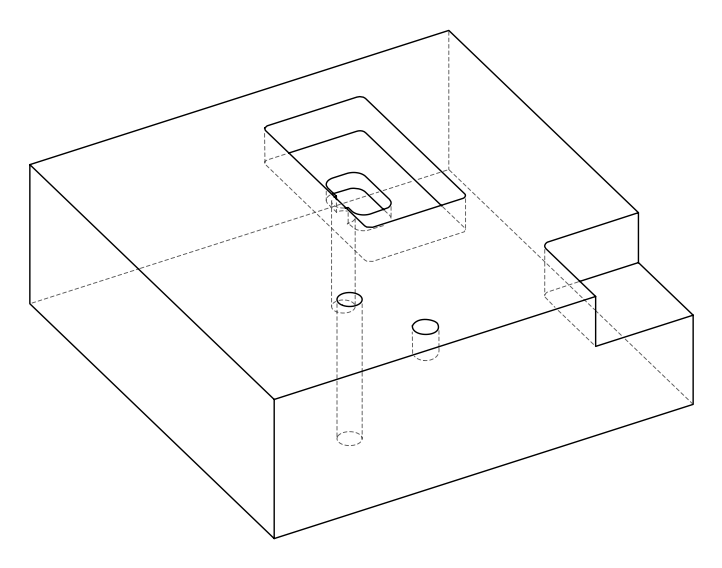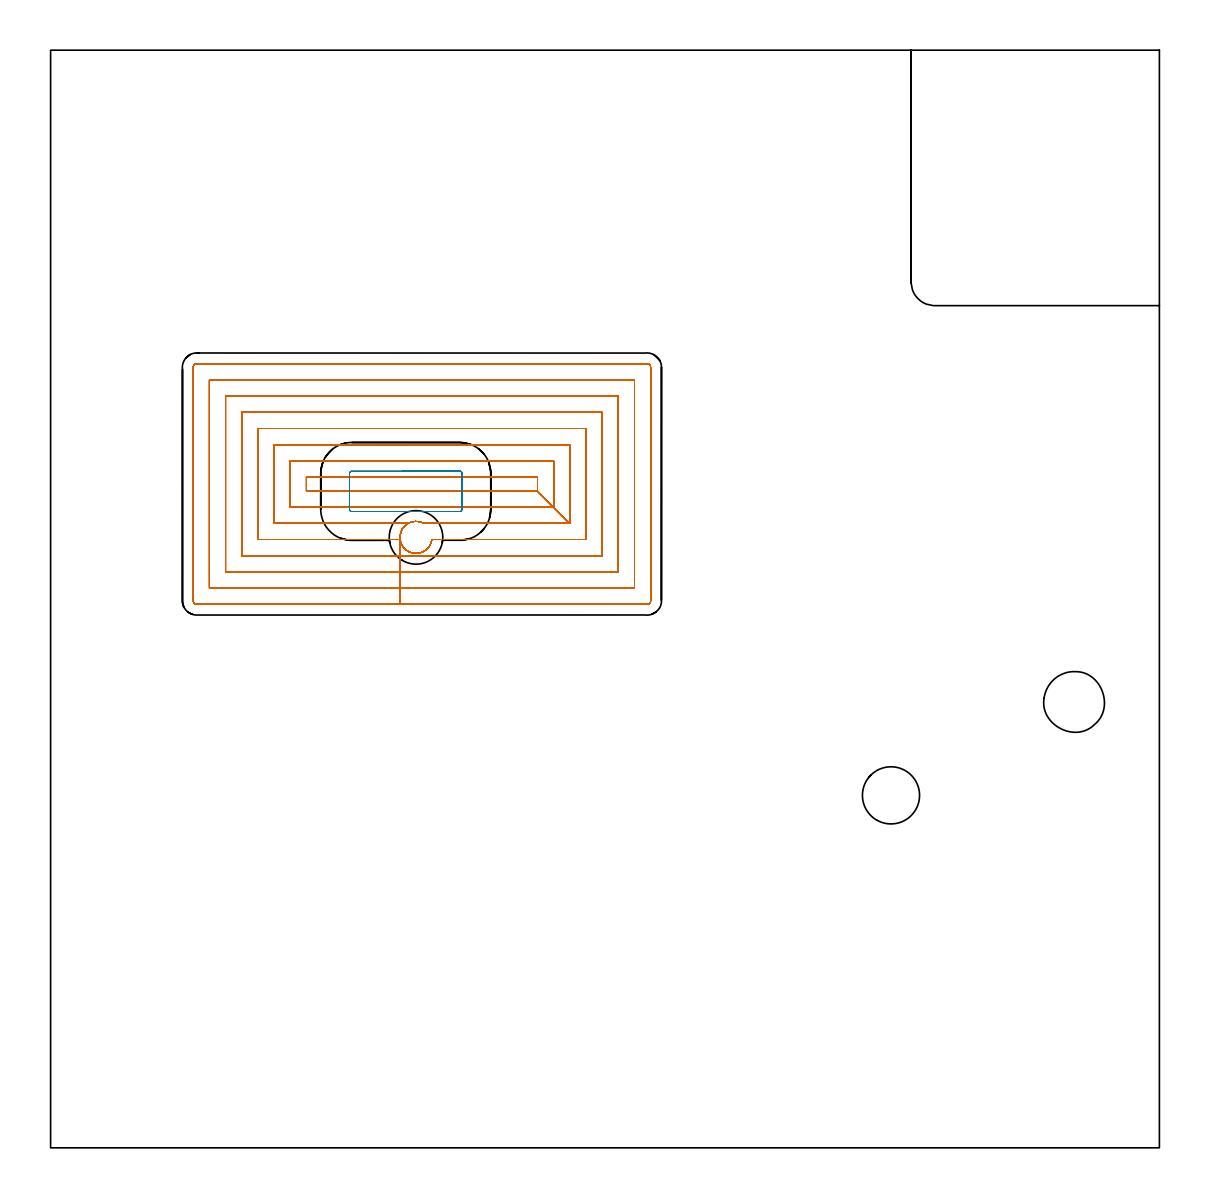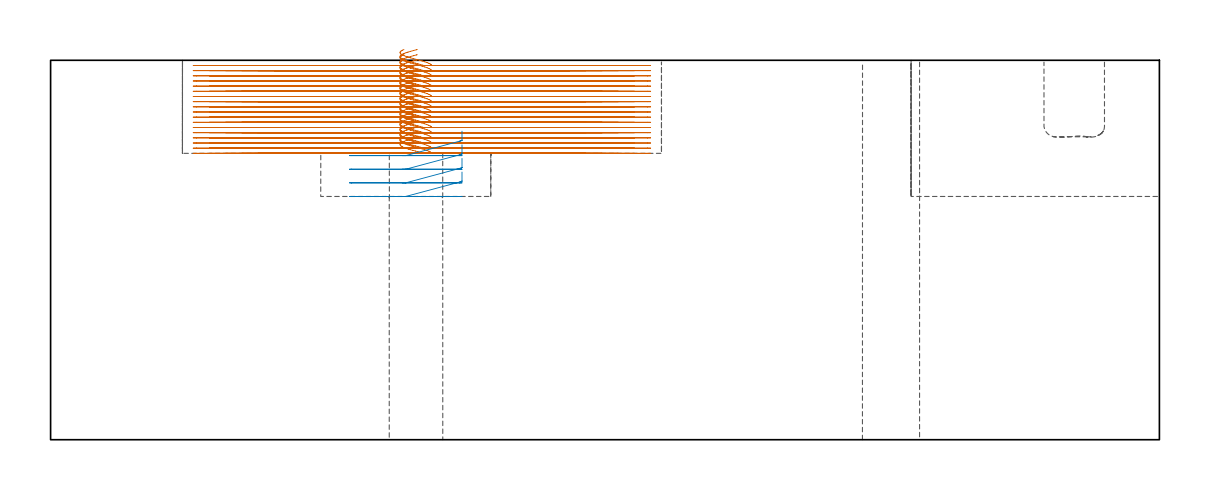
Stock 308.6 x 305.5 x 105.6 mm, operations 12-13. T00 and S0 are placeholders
(PLAN: 13 operations, 10 tool changes, 102.8 min)
(1 SPOT_DRILL | STEP1HOLE | NXT0321_9005460120000 | 0.04 min | 2839 mm3)
(2 SPOT_DRILL_1 | STEP1HOLE_1 | NXT0321_9005460120000 | 0.03 min | 3 mm3)
(3 SPOT_DRILL_2 | STEP1POCKET | NXT0321_9005460120000 | 0.03 min | 3 mm3)
(4 DRILL_THROUGH_HOLE_INTO_CENTER | STEP1HOLE | NXT0301_065 | 0.35 min | 5544 mm3)
(5 DRILL_TO_ENLARGE_THROUGH_HOLE | STEP1HOLE | UGT0301_280 | 0.36 min | 10002 mm3)
(6 DRILL_BLIND_HOLE_INTO_CENTER | STEP1HOLE_1 | NXT0301_065 | 0.07 min | 894 mm3)
(7 GUN_DRILL_THROUGH_HOLE | STEP1HOLE_1 | UGT0307_007 | 0.58 min | 7374 mm3)
(8 DRILL_TO_ENLARGE_THROUGH_HOLE_1 | STEP1HOLE_1 | UGT0301_241 | 0.46 min | 12669 mm3)
(9 DRILL_BLIND_HOLE_INTO_CENTER_1 | STEP1POCKET | NXT0301_128 | 0.09 min | 2281 mm3)
(10 MILL_ROUGH_BLIND_HOLE_CONTOUR | STEP1POCKET | UGT0201_089 | Spiral | 0.73 min | 2374 mm3)
(11 MILL_CORNER_NOTCH_RECTANGULAR | CORNER_NOTCH_RECTANGULAR | NXT0201_011 | Follow Part, ap 3, ae 75% | 19.76 min | 185868 mm3)
(12 MILL_RECTANGULAR_POCKET | POCKET_RECTANGULAR_STRAIGHT | NXT0201_008 | Follow Part, ap 1.5, ae 75% | 79.15 min | 246874 mm3)
(13 MILL_RECTANGULAR_POCKET_1 | POCKET_RECTANGULAR_STRAIGHT_1 | UGT0201_010 | Follow Part, ap 4, ae 75% | 1.11 min | 13494 mm3)
(TOOL NXT0321_9005460120000 | NC Spot Drill, 142deg, 12mm, Carbide, Uncoated | D12 PA142 FL30 Z2)
(TOOL NXT0301_065 | Carbide Drill 9.4mm [860.1-0940-075A1-MM 2214] | D9.4 PA140 FL98 Z2)
(TOOL UGT0301_280 | Twist Drill 14.9 mm | D14.9 PA118 FL114 Z2)
(TOOL UGT0307_007 | Gun Drill 10 mm | D10 PA130 FL24 Z1)
(TOOL UGT0301_241 | Twist Drill 15.9 mm | D15.9 PA118 FL120 Z2)
(TOOL NXT0301_128 | Carbide Drill 12mm [861.1-1200-036A1-GP GC34] | D12 PA150 FL37.4 Z2)
(TOOL UGT0201_089 | End mill 10 mm | D10 R3 FL22 Z4)
(TOOL NXT0201_011 | ENDMILL 12mm [2P460-1200-NA 1630] | D12 FL38 Z6)
(TOOL NXT0201_008 | ENDMILL 6mm [2P460-0600-NA 1630] | D6 FL26 Z6)
(TOOL UGT0201_010 | End Mill 16 mm | D16 FL22 Z2)
(OP 12 MILL_RECTANGULAR_POCKET)
G17 G21 G94 G90
T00 M6
G54
G17 G0 G90 X102.064 Y165.474 S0 M3
G43 Z115.6 H1
Z108.6
G94 G1 X101.813 Y165.445 Z108.532 F250.
X100.995 Y165.499 Z108.313
X100.201 Y165.702 Z108.093
X99.458 Y166.047 Z107.873
X99.21 Y166.214 Z107.793
X98.963 Y166.381 Z107.713
X98.374 Y166.934 Z107.497
X97.894 Y167.584 Z107.281
X97.54 Y168.31 Z107.064
X97.322 Y169.088 Z106.848
X97.247 Y169.892 Z106.631
X97.319 Y170.697 Z106.415
X97.535 Y171.475 Z106.198
X97.888 Y172.202 Z105.982
X98.365 Y172.854 Z105.765
X98.953 Y173.408 Z105.549
X99.631 Y173.848 Z105.332
X99.904 Y173.969 Z105.252
X100.177 Y174.089 Z105.172
X100.847 Y174.274 Z104.986
X101.538 Y174.352 Z104.8
X102.232 Y174.322 Z104.614
X102.914 Y174.185 Z104.427
X103.566 Y173.943 Z104.241
X103.828 Y173.8 Z104.161
X144.5 F500.
X135.5 Y182.8
Y186.7
X71.2
Y182.8
X135.5
X140. Y178.3
Y191.2
X66.7
Y178.3
X140.
X144.5 Y173.8
Y195.7
X62.2
Y173.8
X99.563
G0 X98.344 Y172.825 Z108.6
G1 X97.888 Y172.202 Z108.393 F250.
X97.535 Y171.475 Z108.176
X97.319 Y170.697 Z107.96
X97.247 Y169.892 Z107.744
X97.322 Y169.088 Z107.527
X97.54 Y168.31 Z107.311
X97.894 Y167.584 Z107.094
X98.374 Y166.934 Z106.878
X98.963 Y166.381 Z106.661
X99.21 Y166.214 Z106.581
X99.458 Y166.047 Z106.501
X100.201 Y165.702 Z106.282
X100.995 Y165.499 Z106.062
X101.813 Y165.445 Z105.842
X102.627 Y165.541 Z105.623
X103.409 Y165.785 Z105.403
X104.134 Y166.167 Z105.184
X104.777 Y166.676 Z104.964
X105.315 Y167.294 Z104.744
X105.731 Y168. Z104.525
X106.012 Y168.77 Z104.305
X106.106 Y169.3 Z104.161
X149. F500.
Y200.2
X57.7
Y169.3
X97.298
Y164.8
X153.5
Y204.7
X53.2
Y164.8
X97.298
Y160.3
X158.
Y209.2
X48.7
Y160.3
X97.298
Y155.8
X162.5
Y213.7
X44.2
Y155.8
X97.298
Y151.3
X166.1
G3 X167. Y152.2 R0.9
G1 Y217.3
G3 X166.1 Y218.2 R0.9
G1 X40.6
G3 X39.7 Y217.3 R0.9
G1 Y152.2
G3 X40.6 Y151.3 R0.9
G1 X97.298
X98.298
G0 X102.064 Y165.474 Z107.161
G1 X101.813 Y165.445 Z107.093 F250.
X100.995 Y165.499 Z106.874
X100.201 Y165.702 Z106.654
X99.458 Y166.047 Z106.435
X99.21 Y166.214 Z106.355
X98.963 Y166.381 Z106.275
X98.374 Y166.934 Z106.058
X97.894 Y167.584 Z105.842
X97.54 Y168.31 Z105.625
X97.322 Y169.088 Z105.409
X97.247 Y169.892 Z105.192
X97.319 Y170.697 Z104.976
X97.535 Y171.475 Z104.759
X97.888 Y172.202 Z104.543
X98.365 Y172.854 Z104.326
X98.953 Y173.408 Z104.11
X99.631 Y173.848 Z103.894
X99.904 Y173.969 Z103.813
X100.177 Y174.089 Z103.733
X100.847 Y174.274 Z103.547
X101.538 Y174.352 Z103.361
X102.232 Y174.322 Z103.175
X102.914 Y174.185 Z102.988
X103.566 Y173.943 Z102.802
X103.828 Y173.8 Z102.722
X144.5 F500.
X135.5 Y182.8
Y186.7
X71.2
Y182.8
X135.5
X140. Y178.3
Y191.2
X66.7
Y178.3
X140.
X144.5 Y173.8
Y195.7
X62.2
Y173.8
X99.563
G0 X98.344 Y172.825 Z107.161
G1 X97.888 Y172.202 Z106.954 F250.
X97.535 Y171.475 Z106.738
X97.319 Y170.697 Z106.521
X97.247 Y169.892 Z106.305
X97.322 Y169.088 Z106.088
X97.54 Y168.31 Z105.872
X97.894 Y167.584 Z105.655
X98.374 Y166.934 Z105.439
X98.963 Y166.381 Z105.222
X99.21 Y166.214 Z105.142
X99.458 Y166.047 Z105.062
X100.201 Y165.702 Z104.843
X100.995 Y165.499 Z104.623
X101.813 Y165.445 Z104.404
X102.627 Y165.541 Z104.184
X103.409 Y165.785 Z103.964
X104.134 Y166.167 Z103.745
X104.777 Y166.676 Z103.525
X105.315 Y167.294 Z103.306
X105.731 Y168. Z103.086
X106.012 Y168.77 Z102.866
X106.106 Y169.3 Z102.722
X149. F500.
Y200.2
X57.7
Y169.3
X97.298
Y164.8
X153.5
Y204.7
X53.2
Y164.8
X97.298
Y160.3
X158.
Y209.2
X48.7
Y160.3
X97.298
Y155.8
X162.5
Y213.7
X44.2
Y155.8
X97.298
Y151.3
X166.1
G3 X167. Y152.2 R0.9
G1 Y217.3
G3 X166.1 Y218.2 R0.9
G1 X40.6
G3 X39.7 Y217.3 R0.9
G1 Y152.2
G3 X40.6 Y151.3 R0.9
G1 X97.298
X98.298
G0 X102.065 Y165.475 Z105.722
G1 X101.813 Y165.445 Z105.654 F250.
X100.995 Y165.499 Z105.435
X100.201 Y165.702 Z105.215
X99.458 Y166.047 Z104.995
X99.21 Y166.214 Z104.915
X98.963 Y166.381 Z104.835
X98.374 Y166.934 Z104.619
X97.895 Y167.584 Z104.403
X97.54 Y168.31 Z104.186
X97.322 Y169.088 Z103.97
X97.248 Y169.892 Z103.753
X97.32 Y170.697 Z103.537
X97.536 Y171.475 Z103.32
X97.888 Y172.202 Z103.104
X98.366 Y172.853 Z102.887
X98.953 Y173.408 Z102.671
X99.631 Y173.848 Z102.455
X99.904 Y173.969 Z102.375
X100.177 Y174.089 Z102.295
X100.847 Y174.274 Z102.108
X101.538 Y174.352 Z101.922
X102.232 Y174.322 Z101.736
X102.914 Y174.185 Z101.55
X103.566 Y173.943 Z101.363
X103.828 Y173.8 Z101.283
X144.5 F500.
X135.5 Y182.8
Y186.7
X71.2
Y182.8
X135.5
X140. Y178.3
Y191.2
X66.7
Y178.3
X140.
X144.5 Y173.8
Y195.7
X62.2
Y173.8
X99.563
G0 X98.345 Y172.825 Z105.722
G1 X97.888 Y172.202 Z105.515 F250.
X97.536 Y171.475 Z105.299
X97.32 Y170.697 Z105.082
X97.248 Y169.892 Z104.866
X97.322 Y169.088 Z104.649
X97.54 Y168.31 Z104.433
X97.895 Y167.584 Z104.216
X98.374 Y166.934 Z104.
X98.963 Y166.381 Z103.783
X99.21 Y166.214 Z103.703
X99.458 Y166.047 Z103.623
X100.201 Y165.702 Z103.404
X100.995 Y165.499 Z103.184
X101.813 Y165.445 Z102.965
X102.627 Y165.541 Z102.745
X103.409 Y165.785 Z102.525
X104.134 Y166.167 Z102.306
X104.777 Y166.676 Z102.086
X105.315 Y167.294 Z101.867
X105.731 Y168. Z101.647
X106.012 Y168.77 Z101.427
X106.106 Y169.3 Z101.283
X149. F500.
Y200.2
X57.7
Y169.3
X97.299
Y164.8
X153.5
Y204.7
X53.2
Y164.8
X97.299
Y160.3
X158.
Y209.2
X48.7
Y160.3
X97.299
Y155.8
X162.5
Y213.7
X44.2
Y155.8
X97.299
Y151.3
X166.1
G3 X167. Y152.2 R0.9
G1 Y217.3
G3 X166.1 Y218.2 R0.9
G1 X40.6
G3 X39.7 Y217.3 R0.9
G1 Y152.2
G3 X40.6 Y151.3 R0.9
G1 X97.299
X98.299
G0 X102.064 Y165.476 Z104.283
G1 X101.77 Y165.444 Z104.204 F250.
X100.947 Y165.507 Z103.983
X100.656 Y165.577 Z103.903
X100.366 Y165.647 Z103.823
X99.901 Y165.821 Z103.69
X99.459 Y166.046 Z103.557
X99.211 Y166.213 Z103.477
X98.964 Y166.381 Z103.397
X98.375 Y166.933 Z103.18
X97.896 Y167.583 Z102.964
X97.541 Y168.309 Z102.747
X97.323 Y169.087 Z102.531
X97.248 Y169.891 Z102.315
X97.32 Y170.696 Z102.098
X97.536 Y171.475 Z101.882
X97.888 Y172.202 Z101.665
X98.366 Y172.853 Z101.449
X98.953 Y173.408 Z101.232
X99.631 Y173.848 Z101.016
X99.904 Y173.969 Z100.936
X100.177 Y174.089 Z100.856
X100.847 Y174.274 Z100.669
X101.538 Y174.352 Z100.483
X102.232 Y174.322 Z100.297
X102.914 Y174.185 Z100.111
X103.566 Y173.943 Z99.924
X103.828 Y173.8 Z99.844
X144.5 F500.
X135.5 Y182.8
Y186.7
X71.2
Y182.8
X135.5
X140. Y178.3
Y191.2
X66.7
Y178.3
X140.
X144.5 Y173.8
Y195.7
X62.2
Y173.8
X99.563
G0 X98.345 Y172.825 Z104.283
G1 X97.888 Y172.202 Z104.076 F250.
X97.536 Y171.475 Z103.86
X97.32 Y170.696 Z103.643
X97.248 Y169.891 Z103.427
X97.323 Y169.087 Z103.21
X97.541 Y168.309 Z102.994
X97.896 Y167.583 Z102.777
X98.375 Y166.933 Z102.561
X98.964 Y166.381 Z102.345
X99.211 Y166.213 Z102.265
X99.459 Y166.046 Z102.185
X99.901 Y165.821 Z102.052
X100.366 Y165.647 Z101.919
X100.656 Y165.577 Z101.839
X100.947 Y165.507 Z101.759
X101.77 Y165.444 Z101.537
X102.591 Y165.534 Z101.316
X103.381 Y165.773 Z101.095
X104.113 Y166.154 Z100.874
X104.763 Y166.664 Z100.652
X105.308 Y167.284 Z100.431
X105.729 Y167.995 Z100.21
X106.012 Y168.77 Z99.989
X106.106 Y169.3 Z99.844
X149. F500.
Y200.2
X57.7
Y169.3
X97.299
Y164.8
X153.5
Y204.7
X53.2
Y164.8
X97.299
Y160.3
X158.
Y209.2
X48.7
Y160.3
X97.299
Y155.8
X162.5
Y213.7
X44.2
Y155.8
X97.299
Y151.3
X166.1
G3 X167. Y152.2 R0.9
G1 Y217.3
G3 X166.1 Y218.2 R0.9
G1 X40.6
G3 X39.7 Y217.3 R0.9
G1 Y152.2
G3 X40.6 Y151.3 R0.9
G1 X97.299
X98.299
G0 X102.066 Y165.479 Z102.844
G1 X101.699 Y165.446 Z102.746 F250.
X100.919 Y165.513 Z102.536
X100.629 Y165.584 Z102.456
X100.339 Y165.655 Z102.376
X99.888 Y165.827 Z102.247
X99.459 Y166.046 Z102.118
X99.211 Y166.213 Z102.038
X98.964 Y166.381 Z101.958
X98.375 Y166.933 Z101.741
X97.896 Y167.583 Z101.525
X97.541 Y168.309 Z101.308
X97.323 Y169.087 Z101.092
X97.248 Y169.891 Z100.875
X97.32 Y170.696 Z100.659
X97.536 Y171.475 Z100.442
X97.888 Y172.202 Z100.226
X98.366 Y172.853 Z100.009
X98.953 Y173.408 Z99.793
X99.631 Y173.848 Z99.576
X99.904 Y173.969 Z99.496
X100.177 Y174.089 Z99.416
X100.847 Y174.273 Z99.23
X101.538 Y174.351 Z99.044
X102.232 Y174.321 Z98.858
X102.913 Y174.184 Z98.672
X103.564 Y173.943 Z98.486
X103.827 Y173.8 Z98.405
X144.5 F500.
X135.5 Y182.8
Y186.7
X71.2
Y182.8
X135.5
X140. Y178.3
Y191.2
X66.7
Y178.3
X140.
X144.5 Y173.8
Y195.7
X62.2
Y173.8
X99.563
G0 X98.349 Y172.831 Z102.844
G1 X97.888 Y172.202 Z102.635 F250.
X97.536 Y171.475 Z102.419
X97.32 Y170.696 Z102.202
X97.248 Y169.891 Z101.986
X97.323 Y169.087 Z101.769
X97.541 Y168.309 Z101.553
X97.896 Y167.583 Z101.337
X98.375 Y166.933 Z101.12
X98.964 Y166.381 Z100.904
X99.211 Y166.213 Z100.824
X99.459 Y166.046 Z100.744
X99.888 Y165.827 Z100.614
X100.339 Y165.655 Z100.485
X100.629 Y165.584 Z100.405
X100.919 Y165.513 Z100.325
X101.679 Y165.446 Z100.121
X102.439 Y165.509 Z99.916
X103.177 Y165.701 Z99.712
X103.872 Y166.016 Z99.508
X104.503 Y166.445 Z99.303
X105.052 Y166.975 Z99.099
X105.503 Y167.59 Z98.894
X105.843 Y168.273 Z98.69
X106.061 Y169.004 Z98.486
X106.102 Y169.3 Z98.405
X149. F500.
Y200.2
X57.7
Y169.3
X97.299
Y164.8
X153.5
Y204.7
X53.2
Y164.8
X97.299
Y160.3
X158.
Y209.2
X48.7
Y160.3
X97.299
Y155.8
X162.5
Y213.7
X44.2
Y155.8
X97.299
Y151.3
X166.1
G3 X167. Y152.2 R0.9
G1 Y217.3
G3 X166.1 Y218.2 R0.9
G1 X40.6
G3 X39.7 Y217.3 R0.9
G1 Y152.2
G3 X40.6 Y151.3 R0.9
G1 X97.299
X98.299
G0 X102.064 Y165.479 Z101.405
G1 X101.698 Y165.446 Z101.307 F250.
X100.919 Y165.513 Z101.097
X100.628 Y165.584 Z101.017
X100.339 Y165.655 Z100.937
X99.888 Y165.827 Z100.808
X99.458 Y166.047 Z100.679
X99.21 Y166.214 Z100.599
X98.963 Y166.381 Z100.519
X98.374 Y166.934 Z100.302
X97.894 Y167.584 Z100.086
X97.54 Y168.31 Z99.869
X97.322 Y169.088 Z99.653
X97.247 Y169.892 Z99.436
X97.319 Y170.697 Z99.22
X97.535 Y171.475 Z99.003
X97.888 Y172.202 Z98.787
X98.365 Y172.854 Z98.57
X98.953 Y173.408 Z98.354
X99.631 Y173.848 Z98.138
X99.904 Y173.969 Z98.058
X100.177 Y174.089 Z97.977
X100.847 Y174.273 Z97.791
X101.538 Y174.351 Z97.605
X102.232 Y174.321 Z97.419
X102.913 Y174.184 Z97.233
X103.564 Y173.943 Z97.047
X103.827 Y173.8 Z96.967
X144.5 F500.
X135.5 Y182.8
Y186.7
X71.2
Y182.8
X135.5
X140. Y178.3
Y191.2
X66.7
Y178.3
X140.
X144.5 Y173.8
Y195.7
X62.2
Y173.8
X99.563
G0 X98.348 Y172.83 Z101.405
G1 X97.888 Y172.202 Z101.197 F250.
X97.535 Y171.475 Z100.98
X97.319 Y170.697 Z100.764
X97.247 Y169.892 Z100.547
X97.322 Y169.088 Z100.331
X97.54 Y168.31 Z100.114
X97.894 Y167.584 Z99.898
X98.374 Y166.934 Z99.682
X98.963 Y166.381 Z99.465
X99.21 Y166.214 Z99.385
X99.458 Y166.047 Z99.305
X99.888 Y165.827 Z99.176
X100.339 Y165.655 Z99.046
X100.628 Y165.584 Z98.966
X100.919 Y165.513 Z98.886
X101.679 Y165.446 Z98.682
X102.439 Y165.509 Z98.478
X103.177 Y165.701 Z98.273
X103.872 Y166.016 Z98.069
X104.503 Y166.445 Z97.864
X105.052 Y166.975 Z97.66
X105.503 Y167.59 Z97.455
X105.843 Y168.273 Z97.251
X106.061 Y169.004 Z97.047
X106.102 Y169.3 Z96.967
X149. F500.
Y200.2
X57.7
Y169.3
X97.298
Y164.8
X153.5
Y204.7
X53.2
Y164.8
X97.298
Y160.3
X158.
Y209.2
X48.7
Y160.3
X97.298
Y155.8
X162.5
Y213.7
X44.2
Y155.8
X97.298
Y151.3
X166.1
G3 X167. Y152.2 R0.9
G1 Y217.3
G3 X166.1 Y218.2 R0.9
G1 X40.6
G3 X39.7 Y217.3 R0.9
G1 Y152.2
G3 X40.6 Y151.3 R0.9
G1 X97.298
X98.298
G0 X102.064 Y165.474 Z99.967
G1 X101.813 Y165.445 Z99.899 F250.
X100.995 Y165.499 Z99.679
X100.201 Y165.702 Z99.46
X99.458 Y166.047 Z99.24
X99.21 Y166.214 Z99.16
X98.963 Y166.381 Z99.08
X98.374 Y166.934 Z98.864
X97.894 Y167.584 Z98.647
X97.54 Y168.31 Z98.431
X97.322 Y169.088 Z98.214
X97.247 Y169.892 Z97.998
X97.319 Y170.697 Z97.781
X97.535 Y171.475 Z97.565
X97.888 Y172.202 Z97.348
X98.365 Y172.854 Z97.132
X98.953 Y173.408 Z96.916
X99.631 Y173.848 Z96.699
X99.904 Y173.969 Z96.619
X100.177 Y174.089 Z96.539
X100.847 Y174.274 Z96.353
X101.538 Y174.352 Z96.167
X102.232 Y174.322 Z95.98
X102.914 Y174.185 Z95.794
X103.566 Y173.943 Z95.608
X103.828 Y173.8 Z95.528
X144.5 F500.
X135.5 Y182.8
Y186.7
X71.2
Y182.8
X135.5
X140. Y178.3
Y191.2
X66.7
Y178.3
X140.
X144.5 Y173.8
Y195.7
X62.2
Y173.8
X99.563
G0 X98.344 Y172.825 Z99.967
G1 X97.888 Y172.202 Z99.76 F250.
X97.535 Y171.475 Z99.543
X97.319 Y170.697 Z99.327
X97.247 Y169.892 Z99.11
X97.322 Y169.088 Z98.894
X97.54 Y168.31 Z98.677
X97.894 Y167.584 Z98.461
X98.374 Y166.934 Z98.244
X98.963 Y166.381 Z98.028
X99.21 Y166.214 Z97.948
X99.458 Y166.047 Z97.868
X100.201 Y165.702 Z97.648
X100.995 Y165.499 Z97.429
X101.813 Y165.445 Z97.209
X102.627 Y165.541 Z96.99
X103.409 Y165.785 Z96.77
X104.134 Y166.167 Z96.55
X104.777 Y166.676 Z96.331
X105.315 Y167.294 Z96.111
X105.731 Y168. Z95.892
X106.012 Y168.77 Z95.672
X106.106 Y169.3 Z95.528
X149. F500.
Y200.2
X57.7
Y169.3
X97.298
Y164.8
X153.5
Y204.7
X53.2
Y164.8
X97.298
Y160.3
X158.
Y209.2
X48.7
Y160.3
X97.298
Y155.8
X162.5
Y213.7
X44.2
Y155.8
X97.298
Y151.3
X166.1
G3 X167. Y152.2 R0.9
G1 Y217.3
G3 X166.1 Y218.2 R0.9
G1 X40.6
G3 X39.7 Y217.3 R0.9
G1 Y152.2
G3 X40.6 Y151.3 R0.9
G1 X97.298
X98.298
G0 X102.064 Y165.474 Z98.528
G1 X101.813 Y165.445 Z98.46 F250.
X100.995 Y165.499 Z98.24
X100.201 Y165.702 Z98.021
X99.458 Y166.047 Z97.801
X99.21 Y166.214 Z97.721
X98.963 Y166.381 Z97.641
X98.374 Y166.934 Z97.425
X97.894 Y167.584 Z97.208
X97.54 Y168.31 Z96.992
X97.322 Y169.088 Z96.775
X97.247 Y169.892 Z96.559
X97.319 Y170.697 Z96.343
X97.535 Y171.475 Z96.126
X97.888 Y172.202 Z95.91
X98.365 Y172.854 Z95.693
X98.953 Y173.408 Z95.477
X99.631 Y173.848 Z95.26
X99.904 Y173.969 Z95.18
X100.177 Y174.089 Z95.1
X100.847 Y174.274 Z94.914
X101.538 Y174.352 Z94.728
X102.232 Y174.322 Z94.541
X102.914 Y174.185 Z94.355
X103.566 Y173.943 Z94.169
X103.828 Y173.8 Z94.089
X144.5 F500.
X135.5 Y182.8
Y186.7
X71.2
Y182.8
X135.5
X140. Y178.3
Y191.2
X66.7
Y178.3
X140.
X144.5 Y173.8
Y195.7
X62.2
Y173.8
X99.563
G0 X98.344 Y172.825 Z98.528
G1 X97.888 Y172.202 Z98.321 F250.
X97.535 Y171.475 Z98.104
X97.319 Y170.697 Z97.888
X97.247 Y169.892 Z97.671
X97.322 Y169.088 Z97.455
X97.54 Y168.31 Z97.238
X97.894 Y167.584 Z97.022
X98.374 Y166.934 Z96.806
X98.963 Y166.381 Z96.589
X99.21 Y166.214 Z96.509
X99.458 Y166.047 Z96.429
X100.201 Y165.702 Z96.209
X100.995 Y165.499 Z95.99
X101.813 Y165.445 Z95.77
X102.627 Y165.541 Z95.551
X103.409 Y165.785 Z95.331
X104.134 Y166.167 Z95.111
X104.777 Y166.676 Z94.892
X105.315 Y167.294 Z94.672
X105.731 Y168. Z94.453
X106.012 Y168.77 Z94.233
X106.106 Y169.3 Z94.089
X149. F500.
Y200.2
X57.7
Y169.3
X97.298
Y164.8
X153.5
Y204.7
X53.2
Y164.8
X97.298
Y160.3
X158.
Y209.2
X48.7
Y160.3
X97.298
Y155.8
X162.5
Y213.7
X44.2
Y155.8
X97.298
Y151.3
X166.1
G3 X167. Y152.2 R0.9
G1 Y217.3
G3 X166.1 Y218.2 R0.9
G1 X40.6
G3 X39.7 Y217.3 R0.9
G1 Y152.2
G3 X40.6 Y151.3 R0.9
G1 X97.298
X98.298
G0 X102.065 Y165.475 Z97.089
G1 X101.813 Y165.445 Z97.021 F250.
X100.995 Y165.499 Z96.801
X100.201 Y165.702 Z96.582
X99.458 Y166.047 Z96.362
X99.21 Y166.214 Z96.282
X98.963 Y166.381 Z96.202
X98.374 Y166.934 Z95.986
X97.895 Y167.584 Z95.769
X97.54 Y168.31 Z95.553
X97.322 Y169.088 Z95.336
X97.248 Y169.892 Z95.12
X97.32 Y170.697 Z94.903
X97.536 Y171.475 Z94.687
X97.888 Y172.202 Z94.471
X98.366 Y172.853 Z94.254
X98.953 Y173.408 Z94.038
X99.631 Y173.848 Z93.821
X99.904 Y173.969 Z93.741
X100.177 Y174.089 Z93.661
X100.847 Y174.274 Z93.475
X101.538 Y174.352 Z93.289
X102.232 Y174.322 Z93.102
X102.914 Y174.185 Z92.916
X103.566 Y173.943 Z92.73
X103.828 Y173.8 Z92.65
X144.5 F500.
X135.5 Y182.8
Y186.7
X71.2
Y182.8
X135.5
X140. Y178.3
Y191.2
X66.7
Y178.3
X140.
X144.5 Y173.8
Y195.7
X62.2
Y173.8
X99.563
G0 X98.346 Y172.825 Z97.089
G1 X97.888 Y172.202 Z96.882 F250.
X97.536 Y171.475 Z96.665
X97.32 Y170.697 Z96.449
X97.248 Y169.892 Z96.232
X97.322 Y169.088 Z96.016
X97.54 Y168.31 Z95.799
X97.895 Y167.584 Z95.583
X98.374 Y166.934 Z95.367
X98.963 Y166.381 Z95.15
X99.21 Y166.214 Z95.07
X99.458 Y166.047 Z94.99
X100.201 Y165.702 Z94.771
X100.995 Y165.499 Z94.551
X101.813 Y165.445 Z94.331
X102.627 Y165.541 Z94.112
X103.409 Y165.785 Z93.892
X104.134 Y166.167 Z93.673
X104.777 Y166.676 Z93.453
X105.315 Y167.294 Z93.233
X105.731 Y168. Z93.014
X106.012 Y168.77 Z92.794
X106.106 Y169.3 Z92.65
X149. F500.
Y200.2
X57.7
Y169.3
X97.299
Y164.8
X153.5
Y204.7
X53.2
Y164.8
X97.299
Y160.3
X158.
Y209.2
X48.7
Y160.3
X97.299
Y155.8
X162.5
Y213.7
X44.2
Y155.8
X97.299
Y151.3
X166.1
G3 X167. Y152.2 R0.9
G1 Y217.3
G3 X166.1 Y218.2 R0.9
G1 X40.6
G3 X39.7 Y217.3 R0.9
G1 Y152.2
G3 X40.6 Y151.3 R0.9
G1 X97.299
X98.299
G0 X102.065 Y165.476 Z95.65
G1 X101.769 Y165.444 Z95.57 F250.
X100.945 Y165.507 Z95.349
X100.655 Y165.577 Z95.269
X100.365 Y165.647 Z95.189
X99.901 Y165.821 Z95.056
X99.46 Y166.046 Z94.923
X99.212 Y166.212 Z94.843
X98.965 Y166.38 Z94.763
X98.376 Y166.933 Z94.547
X97.896 Y167.583 Z94.33
X97.542 Y168.309 Z94.114
X97.324 Y169.087 Z93.898
X97.249 Y169.891 Z93.681
X97.321 Y170.696 Z93.465
X97.536 Y171.474 Z93.248
X97.889 Y172.201 Z93.032
X98.366 Y172.853 Z92.815
X98.953 Y173.408 Z92.599
X99.631 Y173.848 Z92.382
X99.904 Y173.969 Z92.302
X100.177 Y174.089 Z92.222
X100.847 Y174.274 Z92.036
X101.538 Y174.352 Z91.85
X102.232 Y174.322 Z91.664
X102.914 Y174.185 Z91.477
X103.566 Y173.943 Z91.291
X103.828 Y173.8 Z91.211
X144.5 F500.
X135.5 Y182.8
Y186.7
X71.2
Y182.8
X135.5
X140. Y178.3
Y191.2
X66.7
Y178.3
X140.
X144.5 Y173.8
Y195.7
X62.2
Y173.8
X99.563
G0 X98.346 Y172.825 Z95.65
G1 X97.889 Y172.201 Z95.443 F250.
X97.536 Y171.474 Z95.226
X97.321 Y170.696 Z95.01
X97.249 Y169.891 Z94.793
X97.324 Y169.087 Z94.577
X97.542 Y168.309 Z94.36
X97.896 Y167.583 Z94.144
X98.376 Y166.933 Z93.927
X98.965 Y166.38 Z93.711
X99.212 Y166.212 Z93.631
X99.46 Y166.046 Z93.551
X99.901 Y165.821 Z93.418
X100.365 Y165.647 Z93.286
X100.655 Y165.577 Z93.206
X100.945 Y165.507 Z93.126
X101.769 Y165.444 Z92.904
X102.59 Y165.533 Z92.683
X103.38 Y165.773 Z92.462
X104.113 Y166.154 Z92.24
X104.763 Y166.663 Z92.019
X105.308 Y167.284 Z91.798
X105.729 Y167.994 Z91.577
X106.012 Y168.77 Z91.355
X106.106 Y169.3 Z91.211
X149. F500.
Y200.2
X57.7
Y169.3
X97.3
Y164.8
X153.5
Y204.7
X53.2
Y164.8
X97.3
Y160.3
X158.
Y209.2
X48.7
Y160.3
X97.3
Y155.8
X162.5
Y213.7
X44.2
Y155.8
X97.3
Y151.3
X166.1
G3 X167. Y152.2 R0.9
G1 Y217.3
G3 X166.1 Y218.2 R0.9
G1 X40.6
G3 X39.7 Y217.3 R0.9
G1 Y152.2
G3 X40.6 Y151.3 R0.9
G1 X97.3
X98.3
G0 X102.065 Y165.476 Z94.211
G1 X101.773 Y165.444 Z94.132 F250.
X100.95 Y165.506 Z93.911
X100.66 Y165.576 Z93.831
X100.369 Y165.646 Z93.751
X99.903 Y165.82 Z93.618
X99.46 Y166.046 Z93.485
X99.212 Y166.212 Z93.405
X98.965 Y166.38 Z93.325
X98.376 Y166.933 Z93.108
X97.896 Y167.583 Z92.892
X97.542 Y168.309 Z92.675
X97.324 Y169.087 Z92.459
X97.249 Y169.891 Z92.242
X97.321 Y170.696 Z92.026
X97.536 Y171.474 Z91.809
X97.889 Y172.201 Z91.593
X98.366 Y172.853 Z91.376
X98.953 Y173.408 Z91.16
X99.631 Y173.848 Z90.944
X99.904 Y173.969 Z90.864
X100.177 Y174.089 Z90.784
X100.847 Y174.274 Z90.597
X101.538 Y174.352 Z90.411
X102.232 Y174.322 Z90.225
X102.914 Y174.185 Z90.038
X103.566 Y173.943 Z89.852
X103.828 Y173.8 Z89.772
X144.5 F500.
X135.5 Y182.8
Y186.7
X71.2
Y182.8
X135.5
X140. Y178.3
Y191.2
X66.7
Y178.3
X140.
X144.5 Y173.8
Y195.7
X62.2
Y173.8
X99.563
G0 X98.346 Y172.825 Z94.211
G1 X97.889 Y172.201 Z94.004 F250.
X97.536 Y171.474 Z93.787
X97.321 Y170.696 Z93.571
X97.249 Y169.891 Z93.354
X97.324 Y169.087 Z93.138
X97.542 Y168.309 Z92.922
X97.896 Y167.583 Z92.705
X98.376 Y166.933 Z92.489
X98.965 Y166.38 Z92.272
X99.212 Y166.212 Z92.192
X99.46 Y166.046 Z92.112
X99.903 Y165.82 Z91.979
X100.369 Y165.646 Z91.845
X100.66 Y165.576 Z91.765
X100.95 Y165.506 Z91.686
X101.773 Y165.444 Z91.464
X102.593 Y165.534 Z91.243
X103.383 Y165.774 Z91.022
X104.115 Y166.155 Z90.801
X104.764 Y166.664 Z90.58
X105.308 Y167.285 Z90.359
X105.729 Y167.995 Z90.138
X106.012 Y168.77 Z89.916
X106.106 Y169.3 Z89.772
X149. F500.
Y200.2
X57.7
Y169.3
X97.3
Y164.8
X153.5
Y204.7
X53.2
Y164.8
X97.3
Y160.3
X158.
Y209.2
X48.7
Y160.3
X97.3
Y155.8
X162.5
Y213.7
X44.2
Y155.8
X97.3
Y151.3
X166.1
G3 X167. Y152.2 R0.9
G1 Y217.3
G3 X166.1 Y218.2 R0.9
G1 X40.6
G3 X39.7 Y217.3 R0.9
G1 Y152.2
G3 X40.6 Y151.3 R0.9
G1 X97.3
X98.3
G0 X102.07 Y165.476 Z92.772
G1 X101.751 Y165.444 Z92.686 F250.
X100.95 Y165.506 Z92.471
X100.66 Y165.576 Z92.391
X100.369 Y165.646 Z92.311
X99.903 Y165.821 Z92.177
X99.458 Y166.046 Z92.044
X99.211 Y166.213 Z91.964
X98.964 Y166.381 Z91.884
X98.375 Y166.934 Z91.667
X97.895 Y167.584 Z91.451
X97.54 Y168.309 Z91.234
X97.322 Y169.087 Z91.018
X97.248 Y169.892 Z90.801
X97.319 Y170.696 Z90.585
X97.535 Y171.475 Z90.369
X97.888 Y172.202 Z90.152
X98.365 Y172.853 Z89.936
X98.953 Y173.408 Z89.719
X99.631 Y173.848 Z89.503
X99.904 Y173.969 Z89.423
X100.177 Y174.089 Z89.343
X100.846 Y174.272 Z89.157
X101.535 Y174.349 Z88.971
X102.228 Y174.32 Z88.785
X102.908 Y174.183 Z88.599
X103.559 Y173.943 Z88.413
X103.821 Y173.8 Z88.333
X144.5 F500.
X135.5 Y182.8
Y186.7
X71.2
Y182.8
X135.5
X140. Y178.3
Y191.2
X66.7
Y178.3
X140.
X144.5 Y173.8
Y195.7
X62.2
Y173.8
X99.563
G0 X98.344 Y172.824 Z92.772
G1 X97.888 Y172.202 Z92.566 F250.
X97.535 Y171.475 Z92.349
X97.319 Y170.696 Z92.133
X97.248 Y169.892 Z91.916
X97.322 Y169.087 Z91.7
X97.54 Y168.309 Z91.483
X97.895 Y167.584 Z91.267
X98.375 Y166.934 Z91.05
X98.964 Y166.381 Z90.834
X99.211 Y166.213 Z90.754
X99.458 Y166.046 Z90.674
X99.903 Y165.821 Z90.54
X100.369 Y165.646 Z90.407
X100.66 Y165.576 Z90.327
X100.95 Y165.506 Z90.247
X101.751 Y165.444 Z90.031
X102.55 Y165.525 Z89.816
X103.321 Y165.749 Z89.601
X104.04 Y166.108 Z89.386
X104.683 Y166.589 Z89.171
X105.229 Y167.178 Z88.955
X105.66 Y167.856 Z88.74
X105.963 Y168.6 Z88.525
X106.094 Y169.208 Z88.358
X106.106 Y169.3 Z88.333
X149. F500.
Y200.2
X57.7
Y169.3
X97.298
Y164.8
X153.5
Y204.7
X53.2
Y164.8
X97.298
Y160.3
X158.
Y209.2
X48.7
Y160.3
X97.298
Y155.8
X162.5
Y213.7
X44.2
Y155.8
X97.298
Y151.3
X166.1
G3 X167. Y152.2 R0.9
G1 Y217.3
G3 X166.1 Y218.2 R0.9
G1 X40.6
G3 X39.7 Y217.3 R0.9
G1 Y152.2
G3 X40.6 Y151.3 R0.9
G1 X97.298
X98.298
G0 X102.069 Y165.476 Z91.333
G1 X101.751 Y165.444 Z91.248 F250.
X100.95 Y165.506 Z91.032
X100.66 Y165.576 Z90.952
X100.369 Y165.646 Z90.872
X99.902 Y165.821 Z90.739
X99.458 Y166.047 Z90.605
X99.21 Y166.214 Z90.525
X98.963 Y166.381 Z90.445
X98.656 Y166.645 Z90.337
X98.452 Y166.863 Z90.257
X98.249 Y167.081 Z90.177
X97.807 Y167.735 Z89.965
X97.487 Y168.455 Z89.754
X97.299 Y169.221 Z89.543
X97.249 Y170.008 Z89.332
X97.338 Y170.792 Z89.12
X97.563 Y171.548 Z88.909
X97.918 Y172.252 Z88.698
X98.391 Y172.882 Z88.486
X98.968 Y173.42 Z88.275
X99.631 Y173.848 Z88.064
X99.904 Y173.969 Z87.984
X100.177 Y174.089 Z87.904
X100.846 Y174.272 Z87.718
X101.535 Y174.349 Z87.532
X102.228 Y174.32 Z87.346
X102.908 Y174.183 Z87.16
X103.559 Y173.943 Z86.975
X103.821 Y173.8 Z86.894
X144.5 F500.
X135.5 Y182.8
Y186.7
X71.2
Y182.8
X135.5
X140. Y178.3
Y191.2
X66.7
Y178.3
X140.
X144.5 Y173.8
Y195.7
X62.2
Y173.8
X99.563
G0 X98.345 Y172.821 Z91.333
G1 X97.918 Y172.252 Z91.143 F250.
X97.563 Y171.548 Z90.931
X97.338 Y170.792 Z90.72
X97.249 Y170.008 Z90.509
X97.299 Y169.221 Z90.297
X97.487 Y168.455 Z90.086
X97.807 Y167.735 Z89.875
X98.249 Y167.081 Z89.663
X98.452 Y166.863 Z89.583
X98.656 Y166.645 Z89.503
X98.963 Y166.381 Z89.395
X99.21 Y166.214 Z89.315
X99.458 Y166.047 Z89.235
X99.902 Y165.821 Z89.101
X100.369 Y165.646 Z88.968
X100.66 Y165.576 Z88.888
X100.95 Y165.506 Z88.808
X101.751 Y165.444 Z88.592
X102.55 Y165.526 Z88.377
X103.322 Y165.749 Z88.162
X104.041 Y166.108 Z87.947
X104.684 Y166.59 Z87.731
X105.23 Y167.18 Z87.516
X105.661 Y167.858 Z87.301
X105.964 Y168.602 Z87.085
X106.094 Y169.208 Z86.919
X106.106 Y169.3 Z86.894
X149. F500.
Y200.2
X57.7
Y169.3
X97.298
Y164.8
X153.5
Y204.7
X53.2
Y164.8
X97.298
Y160.3
X158.
Y209.2
X48.7
Y160.3
X97.298
Y155.8
X162.5
Y213.7
X44.2
Y155.8
X97.298
Y151.3
X166.1
G3 X167. Y152.2 R0.9
G1 Y217.3
G3 X166.1 Y218.2 R0.9
G1 X40.6
G3 X39.7 Y217.3 R0.9
G1 Y152.2
G3 X40.6 Y151.3 R0.9
G1 X97.298
X98.298
G0 X102.064 Y165.474 Z89.894
G1 X101.813 Y165.445 Z89.827 F250.
X100.995 Y165.499 Z89.607
X100.201 Y165.702 Z89.388
X99.458 Y166.047 Z89.168
X99.21 Y166.214 Z89.088
X98.963 Y166.381 Z89.008
X98.374 Y166.934 Z88.792
X97.894 Y167.584 Z88.575
X97.54 Y168.31 Z88.359
X97.322 Y169.088 Z88.142
X97.247 Y169.892 Z87.926
X97.319 Y170.697 Z87.709
X97.535 Y171.475 Z87.493
X97.888 Y172.202 Z87.276
X98.365 Y172.854 Z87.06
X98.953 Y173.408 Z86.843
X99.631 Y173.848 Z86.627
X99.904 Y173.969 Z86.547
X100.177 Y174.089 Z86.467
X100.847 Y174.274 Z86.281
X101.538 Y174.352 Z86.094
X102.232 Y174.322 Z85.908
X102.914 Y174.185 Z85.722
X103.566 Y173.943 Z85.536
X103.828 Y173.8 Z85.456
X144.5 F500.
X135.5 Y182.8
Y186.7
X71.2
Y182.8
X135.5
X140. Y178.3
Y191.2
X66.7
Y178.3
X140.
X144.5 Y173.8
Y195.7
X62.2
Y173.8
X99.563
G0 X98.344 Y172.825 Z89.894
G1 X97.888 Y172.202 Z89.687 F250.
X97.535 Y171.475 Z89.471
X97.319 Y170.697 Z89.255
X97.247 Y169.892 Z89.038
X97.322 Y169.088 Z88.822
X97.54 Y168.31 Z88.605
X97.894 Y167.584 Z88.389
X98.374 Y166.934 Z88.172
X98.963 Y166.381 Z87.956
X99.21 Y166.214 Z87.876
X99.458 Y166.047 Z87.796
X100.201 Y165.702 Z87.576
X100.995 Y165.499 Z87.357
X101.813 Y165.445 Z87.137
X102.627 Y165.541 Z86.917
X103.409 Y165.785 Z86.698
X104.134 Y166.167 Z86.478
X104.777 Y166.676 Z86.259
X105.315 Y167.294 Z86.039
X105.731 Y168. Z85.819
X106.012 Y168.77 Z85.6
X106.106 Y169.3 Z85.456
X149. F500.
Y200.2
X57.7
Y169.3
X97.298
Y164.8
X153.5
Y204.7
X53.2
Y164.8
X97.298
Y160.3
X158.
Y209.2
X48.7
Y160.3
X97.298
Y155.8
X162.5
Y213.7
X44.2
Y155.8
X97.298
Y151.3
X166.1
G3 X167. Y152.2 R0.9
G1 Y217.3
G3 X166.1 Y218.2 R0.9
G1 X40.6
G3 X39.7 Y217.3 R0.9
G1 Y152.2
G3 X40.6 Y151.3 R0.9
G1 X97.298
X98.298
G0 X102.064 Y165.474 Z88.456
G1 X101.813 Y165.445 Z88.388 F250.
X100.995 Y165.499 Z88.168
X100.201 Y165.702 Z87.949
X99.458 Y166.047 Z87.729
X99.21 Y166.214 Z87.649
X98.963 Y166.381 Z87.569
X98.374 Y166.934 Z87.353
X97.894 Y167.584 Z87.136
X97.54 Y168.31 Z86.92
X97.322 Y169.088 Z86.703
X97.247 Y169.892 Z86.487
X97.319 Y170.697 Z86.27
X97.535 Y171.475 Z86.054
X97.888 Y172.202 Z85.837
X98.365 Y172.854 Z85.621
X98.953 Y173.408 Z85.404
X99.631 Y173.848 Z85.188
X99.904 Y173.969 Z85.108
X100.177 Y174.089 Z85.028
X100.847 Y174.274 Z84.842
X101.538 Y174.352 Z84.655
X102.232 Y174.322 Z84.469
X102.914 Y174.185 Z84.283
X103.566 Y173.943 Z84.097
X103.828 Y173.8 Z84.017
X144.5 F500.
X135.5 Y182.8
Y186.7
X71.2
Y182.8
X135.5
X140. Y178.3
Y191.2
X66.7
Y178.3
X140.
X144.5 Y173.8
Y195.7
X62.2
Y173.8
X99.563
G0 X98.344 Y172.825 Z88.456
G1 X97.888 Y172.202 Z88.249 F250.
X97.535 Y171.475 Z88.032
X97.319 Y170.697 Z87.816
X97.247 Y169.892 Z87.599
X97.322 Y169.088 Z87.383
X97.54 Y168.31 Z87.166
X97.894 Y167.584 Z86.95
X98.374 Y166.934 Z86.733
X98.963 Y166.381 Z86.517
X99.21 Y166.214 Z86.437
X99.458 Y166.047 Z86.357
X100.201 Y165.702 Z86.137
X100.995 Y165.499 Z85.918
X101.813 Y165.445 Z85.698
X102.627 Y165.541 Z85.478
X103.409 Y165.785 Z85.259
X104.134 Y166.167 Z85.039
X104.777 Y166.676 Z84.82
X105.315 Y167.294 Z84.6
X105.731 Y168. Z84.38
X106.012 Y168.77 Z84.161
X106.106 Y169.3 Z84.017
X149. F500.
Y200.2
X57.7
Y169.3
X97.298
Y164.8
X153.5
Y204.7
X53.2
Y164.8
X97.298
Y160.3
X158.
Y209.2
X48.7
Y160.3
X97.298
Y155.8
X162.5
Y213.7
X44.2
Y155.8
X97.298
Y151.3
X166.1
G3 X167. Y152.2 R0.9
G1 Y217.3
G3 X166.1 Y218.2 R0.9
G1 X40.6
G3 X39.7 Y217.3 R0.9
G1 Y152.2
G3 X40.6 Y151.3 R0.9
G1 X97.298
X98.298
G0 X102.065 Y165.475 Z87.017
G1 X101.813 Y165.445 Z86.949 F250.
X100.995 Y165.499 Z86.729
X100.201 Y165.702 Z86.51
X99.458 Y166.047 Z86.29
X99.21 Y166.214 Z86.21
X98.963 Y166.381 Z86.13
X98.374 Y166.934 Z85.913
X97.895 Y167.584 Z85.697
X97.54 Y168.31 Z85.481
X97.322 Y169.088 Z85.264
X97.248 Y169.892 Z85.048
X97.32 Y170.697 Z84.831
X97.536 Y171.475 Z84.615
X97.888 Y172.202 Z84.398
X98.366 Y172.853 Z84.182
X98.953 Y173.408 Z83.966
X99.631 Y173.848 Z83.749
X99.904 Y173.969 Z83.669
X100.177 Y174.089 Z83.589
X100.847 Y174.274 Z83.403
X101.538 Y174.352 Z83.217
X102.232 Y174.322 Z83.03
X102.914 Y174.185 Z82.844
X103.566 Y173.943 Z82.658
X103.828 Y173.8 Z82.578
X144.5 F500.
X135.5 Y182.8
Y186.7
X71.2
Y182.8
X135.5
X140. Y178.3
Y191.2
X66.7
Y178.3
X140.
X144.5 Y173.8
Y195.7
X62.2
Y173.8
X99.563
G0 X98.345 Y172.825 Z87.017
G1 X97.888 Y172.202 Z86.809 F250.
X97.536 Y171.475 Z86.593
X97.32 Y170.697 Z86.377
X97.248 Y169.892 Z86.16
X97.322 Y169.088 Z85.944
X97.54 Y168.31 Z85.727
X97.895 Y167.584 Z85.511
X98.374 Y166.934 Z85.294
X98.963 Y166.381 Z85.078
X99.21 Y166.214 Z84.998
X99.458 Y166.047 Z84.918
X100.201 Y165.702 Z84.698
X100.995 Y165.499 Z84.479
X101.813 Y165.445 Z84.259
X102.627 Y165.541 Z84.04
X103.409 Y165.785 Z83.82
X104.134 Y166.167 Z83.6
X104.777 Y166.676 Z83.381
X105.315 Y167.294 Z83.161
X105.731 Y168. Z82.942
X106.012 Y168.77 Z82.722
X106.106 Y169.3 Z82.578
X149. F500.
Y200.2
X57.7
Y169.3
X97.299
Y164.8
X153.5
Y204.7
X53.2
Y164.8
X97.299
Y160.3
X158.
Y209.2
X48.7
Y160.3
X97.299
Y155.8
X162.5
Y213.7
X44.2
Y155.8
X97.299
Y151.3
X166.1
G3 X167. Y152.2 R0.9
G1 Y217.3
G3 X166.1 Y218.2 R0.9
G1 X40.6
G3 X39.7 Y217.3 R0.9
G1 Y152.2
G3 X40.6 Y151.3 R0.9
G1 X97.299
X98.299
G0 X102.065 Y165.476 Z85.578
G1 X101.772 Y165.444 Z85.499 F250.
X100.949 Y165.507 Z85.278
X100.659 Y165.576 Z85.198
X100.368 Y165.646 Z85.118
X99.903 Y165.821 Z84.984
X99.459 Y166.046 Z84.851
X99.212 Y166.213 Z84.771
X98.965 Y166.38 Z84.691
X98.376 Y166.933 Z84.475
X97.896 Y167.583 Z84.258
X97.542 Y168.309 Z84.042
X97.323 Y169.087 Z83.825
X97.249 Y169.891 Z83.609
X97.321 Y170.696 Z83.393
X97.536 Y171.474 Z83.176
X97.889 Y172.201 Z82.96
X98.366 Y172.853 Z82.743
X98.953 Y173.408 Z82.527
X99.631 Y173.848 Z82.31
X99.904 Y173.969 Z82.23
X100.177 Y174.089 Z82.15
X100.847 Y174.274 Z81.964
X101.538 Y174.352 Z81.778
X102.232 Y174.322 Z81.591
X102.914 Y174.185 Z81.405
X103.566 Y173.943 Z81.219
X103.828 Y173.8 Z81.139
X144.5 F500.
X135.5 Y182.8
Y186.7
X71.2
Y182.8
X135.5
X140. Y178.3
Y191.2
X66.7
Y178.3
X140.
X144.5 Y173.8
Y195.7
X62.2
Y173.8
X99.563
G0 X98.346 Y172.825 Z85.578
G1 X97.889 Y172.201 Z85.371 F250.
X97.536 Y171.474 Z85.154
X97.321 Y170.696 Z84.938
X97.249 Y169.891 Z84.721
X97.323 Y169.087 Z84.505
X97.542 Y168.309 Z84.288
X97.896 Y167.583 Z84.072
X98.376 Y166.933 Z83.855
X98.965 Y166.38 Z83.639
X99.212 Y166.213 Z83.559
X99.459 Y166.046 Z83.479
X99.903 Y165.821 Z83.346
X100.368 Y165.646 Z83.212
X100.659 Y165.576 Z83.132
X100.949 Y165.507 Z83.052
X101.772 Y165.444 Z82.831
X102.592 Y165.534 Z82.61
X103.382 Y165.774 Z82.389
X104.114 Y166.155 Z82.168
X104.764 Y166.664 Z81.947
X105.308 Y167.285 Z81.725
X105.729 Y167.995 Z81.504
X106.012 Y168.77 Z81.283
X106.106 Y169.3 Z81.139
X149. F500.
Y200.2
X57.7
Y169.3
X97.299
Y164.8
X153.5
Y204.7
X53.2
Y164.8
X97.299
Y160.3
X158.
Y209.2
X48.7
Y160.3
X97.299
Y155.8
X162.5
Y213.7
X44.2
Y155.8
X97.299
Y151.3
X166.1
G3 X167. Y152.2 R0.9
G1 Y217.3
G3 X166.1 Y218.2 R0.9
G1 X40.6
G3 X39.7 Y217.3 R0.9
G1 Y152.2
G3 X40.6 Y151.3 R0.9
G1 X97.299
X98.299
G0 X102.065 Y165.476 Z84.139
G1 X101.775 Y165.444 Z84.061 F250.
X100.953 Y165.506 Z83.84
X100.662 Y165.575 Z83.76
X100.372 Y165.645 Z83.68
X99.905 Y165.82 Z83.546
X99.459 Y166.046 Z83.412
X99.212 Y166.213 Z83.332
X98.965 Y166.38 Z83.252
X98.376 Y166.933 Z83.036
X97.896 Y167.583 Z82.819
X97.542 Y168.309 Z82.603
X97.323 Y169.087 Z82.387
X97.249 Y169.891 Z82.17
X97.321 Y170.696 Z81.954
X97.536 Y171.474 Z81.737
X97.889 Y172.201 Z81.521
X98.366 Y172.853 Z81.304
X98.953 Y173.408 Z81.088
X99.631 Y173.848 Z80.871
X99.904 Y173.969 Z80.791
X100.177 Y174.089 Z80.711
X100.847 Y174.274 Z80.525
X101.538 Y174.352 Z80.339
X102.232 Y174.322 Z80.153
X102.914 Y174.185 Z79.966
X103.566 Y173.943 Z79.78
X103.828 Y173.8 Z79.7
X144.5 F500.
X135.5 Y182.8
Y186.7
X71.2
Y182.8
X135.5
X140. Y178.3
Y191.2
X66.7
Y178.3
X140.
X144.5 Y173.8
Y195.7
X62.2
Y173.8
X99.563
G0 X98.346 Y172.825 Z84.139
G1 X97.889 Y172.201 Z83.932 F250.
X97.536 Y171.474 Z83.715
X97.321 Y170.696 Z83.499
X97.249 Y169.891 Z83.282
X97.323 Y169.087 Z83.066
X97.542 Y168.309 Z82.849
X97.896 Y167.583 Z82.633
X98.376 Y166.933 Z82.416
X98.965 Y166.38 Z82.2
X99.212 Y166.213 Z82.12
X99.459 Y166.046 Z82.04
X99.905 Y165.82 Z81.906
X100.372 Y165.645 Z81.773
X100.662 Y165.575 Z81.693
X100.953 Y165.506 Z81.613
X101.775 Y165.444 Z81.392
X102.595 Y165.534 Z81.17
X103.384 Y165.774 Z80.949
X104.116 Y166.156 Z80.728
X104.765 Y166.665 Z80.507
X105.309 Y167.285 Z80.286
X105.729 Y167.995 Z80.065
X106.012 Y168.77 Z79.844
X106.106 Y169.3 Z79.7
X149. F500.
Y200.2
X57.7
Y169.3
X97.299
Y164.8
X153.5
Y204.7
X53.2
Y164.8
X97.299
Y160.3
X158.
Y209.2
X48.7
Y160.3
X97.299
Y155.8
X162.5
Y213.7
X44.2
Y155.8
X97.299
Y151.3
X166.1
G3 X167. Y152.2 R0.9
G1 Y217.3
G3 X166.1 Y218.2 R0.9
G1 X40.6
G3 X39.7 Y217.3 R0.9
G1 Y152.2
G3 X40.6 Y151.3 R0.9
G1 X97.299
X98.299
G0 Z115.6
M5
M2
(OP 13 MILL_RECTANGULAR_POCKET_1)
G17 G21 G94 G90
T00 M6
G54
G17 G0 G90 X114.5 Y178.356 S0 M3
G43 Z115.6 H0
Z85.86
G94 G1 Y187.7 Z83.356 F250.
Y187.778 Z83.335
X114.443 Y187.967 Z83.282
X114.328 Y188.128 Z83.229
X114.167 Y188.243 Z83.176
X113.978 Y188.3 Z83.123
X113.9 Z83.103
X98.85 Z79.07
X83.8 F500.
G3 X83.2 Y187.7 R0.6
G1 Y177.7
G3 X83.8 Y177.1 R0.6
G1 X94.295
X113.9
G3 X114.5 Y177.7 R0.6
G1 Y187.7
G3 X113.9 Y188.3 R0.6
G1 X98.85
X97.85
G0 X114.5 Y178.356 Z82.07
G1 Y187.7 Z79.566 F250.
Y187.778 Z79.545
X114.443 Y187.967 Z79.492
X114.328 Y188.128 Z79.439
X114.167 Y188.243 Z79.386
X113.978 Y188.3 Z79.333
X113.9 Z79.313
X98.85 Z75.28
X83.8 F500.
G3 X83.2 Y187.7 R0.6
G1 Y177.7
G3 X83.8 Y177.1 R0.6
G1 X94.295
X113.9
G3 X114.5 Y177.7 R0.6
G1 Y187.7
G3 X113.9 Y188.3 R0.6
G1 X98.85
X97.85
G0 X114.5 Y178.356 Z78.28
G1 Y187.7 Z75.776 F250.
Y187.778 Z75.755
X114.443 Y187.967 Z75.702
X114.328 Y188.128 Z75.649
X114.167 Y188.243 Z75.596
X113.978 Y188.3 Z75.543
X113.9 Z75.523
X98.85 Z71.49
X83.8 F500.
G3 X83.2 Y187.7 R0.6
G1 Y177.7
G3 X83.8 Y177.1 R0.6
G1 X94.295
X113.9
G3 X114.5 Y177.7 R0.6
G1 Y187.7
G3 X113.9 Y188.3 R0.6
G1 X98.85
X97.85
G0 X114.5 Y178.356 Z74.49
G1 Y187.7 Z71.986 F250.
Y187.778 Z71.965
X114.443 Y187.967 Z71.912
X114.328 Y188.128 Z71.859
X114.167 Y188.243 Z71.806
X113.978 Y188.3 Z71.753
X113.9 Z71.733
X98.85 Z67.7
X83.8 F500.
G3 X83.2 Y187.7 R0.6
G1 Y177.7
G3 X83.8 Y177.1 R0.6
G1 X94.295
X113.9
G3 X114.5 Y177.7 R0.6
G1 Y187.7
G3 X113.9 Y188.3 R0.6
G1 X98.85
X97.85
G0 Z115.6
M5
M2
